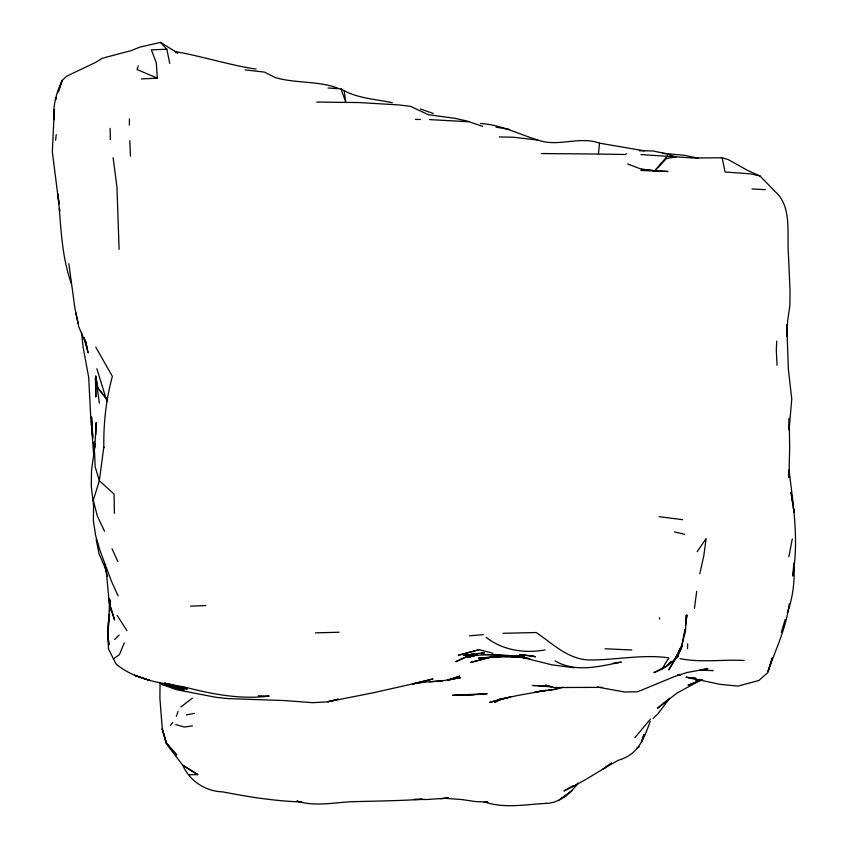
<?xml version="1.0" encoding="UTF-8"?>
<svg xmlns="http://www.w3.org/2000/svg" width="848" height="848" viewBox="0 0 848 848"><rect width="100%" height="100%" fill="white"/><g stroke="black" fill="none" stroke-linecap="round" stroke-linejoin="round"><path stroke-width="1.27" d="M788.502 255.322C786.573 234.557 792.573 206.742 775.083 191.521L760.041 175.981L747.417 170.321L728.284 159.604L722.146 157.802L692.88 157.961L640.95 154.59M94.128 453.595L94.234 441.967L93.927 454.284M160.06 682.375L159.89 698.307L162.318 729.269L166.78 744.29L182.214 764.599M94.775 447.797L96.184 422.527L95.813 434.833M129.341 125.069L129.468 118.879M104.558 531.261L97.35 516.114L93.269 500.225L99.354 480.774L103.806 446.938C103.52 423.12 106.021 399.387 112.371 376.395L95.803 347.15M687.505 648.688L687.654 643.823M108.12 638.65L108.194 623.852L109.403 614.344L107.76 636.254L108.915 644.84M776.736 341.087L776.302 349.874L777.044 365.287M107.76 636.254L109.816 599.653L109.657 611.27L109.275 598.656M793.834 563.252L792.753 576.015C798.964 540.642 793.336 505.143 789.011 469.972M541.406 153.541L598.434 154.06L599.483 143.164C579.597 135.754 557.973 147.382 538.162 140.121L513.305 137.217L499.345 136.931M678.421 653.331L677.722 657.115L678.697 653.84L668.69 669.899L681.071 649.208L684.961 629.396M685.608 622.909L686.382 615.129L685.619 629.894L681.071 649.208M94.128 454.189L94.51 450.352M55.629 140.249L56.244 134.641M684.453 634.58L684.993 629.672M685.544 624.764L687.028 614.917L685.82 620.937M789.212 603.829C786.446 627.467 775.814 649.112 767.991 671.436L772.327 657.921L767.906 672.496L758.865 680.499L737.961 686.085L720.206 684.368L685.979 677.139L694.024 678.4L688.587 677.499L690.972 677.732M694.427 608.398L696.706 591.289M95.167 443.96L91.531 470.492L91.287 486.455L93.598 505.874L93.375 520.661L95.623 535.565L100.032 550.585L111.258 580.732L118.042 595.868M792.276 538.989L788.852 556.723M699.812 573.725L703.819 555.663L706.13 538.544L697.151 551.73M55.82 99.725L56.477 97.393M57.781 92.729L62.158 80.496L66.504 76.309L94.806 62.805L102.576 58.173L131.535 50.498L139.464 47.244L160.452 42.4L177.709 53L175.388 52.163M787.241 613.199C793.092 597.225 794.905 580.233 793.951 563.284M781.347 632.322L785.131 619.602M138.256 65.847L137.079 69.536L157.315 78.143L156.308 62.879L151.357 49.82L166.855 49.248L169.759 63.452M58.597 91.308L62.158 80.496C56.413 92.559 52.64 106.021 53.996 119.483M176.342 716.295L178.112 711.334M124.306 642.784L119.462 654.571L113.346 659.013M572.972 785.725L563.92 790.951C583.032 782.322 600.108 770.037 618.521 760.19C638.353 754.529 643.727 739 650.225 721.383M675.633 657.857L682.163 644.512C678.941 658.79 667.005 667.97 653.903 672.602L666.401 666.168L671.012 661.355M675.686 657.857L681.622 646.844L678.591 650.988M661.822 669.231L668.828 657.847C642.402 654.094 616.146 660.073 589.667 659.977C568.192 659.564 552.843 643.802 536.307 632.534L503.012 633.297M634.834 737.718L650.416 719.115M170.448 725.485L172.695 722.443M578.103 783.266C570.238 793.272 559.691 802.971 546.197 803.406C525.484 804.349 504.009 808.897 483.943 801.763L487.685 802.07M667.418 156L654.836 170.745L641.427 169.208L627.594 163.971M114.597 639.53L119.218 635.014M653.077 718.447L657.857 713.942L669.581 698.296L657.476 708.25L677.266 692.901L700.724 680.202L688.057 685.205L702.632 679.757M576.439 784.718L574.658 786.308L578.06 783.308M611.493 762.818L602.96 769.295L606.935 766.136M180.857 707.02L192.379 698.105M626.428 153.7L625.294 154.495L598.434 154.06M559.235 799.781L566.74 795.403M636.965 748.042L639.233 746.802M494.67 702.621L502.567 698.551M473.788 653.437L455.736 661.737L473.937 653.278M502.504 698.476L489.72 702.42L510.634 696.982L497.712 699.791L518.732 695.265L546.324 690.389L534.971 692.01L556.182 689.17L563.083 687.272M479.258 649.663L458.365 655.239L479.258 649.663L492.9 653.236M477.244 655.006L467.068 657.582L476.512 655.175M700.522 679.534L695.848 680.711L700.798 679.725M337.875 699.303L327.72 701.784L312.923 702.695L284.515 700.565L227.995 698.604L216.007 697.332L175.589 689.509L161.756 684.262L160.028 682.513M468.001 654.327L463.315 655.462L484.537 652.642L482.152 652.557M338.384 699.208L327.72 701.784L373.141 692.816L411.842 684.071L424.837 682.025L417.799 682.651M186.295 714.906L194.425 713.391M417.937 682.661L442.857 680.743L460.676 677.658L447.712 680.001L452.546 679.184L450.161 679.047M192.475 725.888L184.302 727.033L175.716 724.531M613.136 663.21L621.308 662.097C599.462 666.358 575.675 673.026 554.995 660.836M547.999 690.272L556.182 689.17M545.084 649.907C524.965 653.649 502.429 650.363 486.148 637.293M473.396 655.08L468.276 655.663L489.688 654.645L524.658 656.394L481.346 654.285M429.756 681.834L442.857 680.743M469.58 635.788L483.222 634.643M440.525 798.71L448.751 798.021L427.381 799.494L414.153 799.484L421.594 799.219M422.76 799.24C398.496 800.883 374.148 801.053 349.811 801.784C332.14 802.939 314.184 806.522 296.8 801.095L301.835 801.975C275.282 801.127 248.909 797.003 222.854 791.894C205.354 791.322 189.719 781.093 182.659 765.087L197.785 774.627L189.496 774.733M512.574 655.949L478.42 658.101L499.779 656.606L491.522 656.967L470.608 662.458L491.522 656.967L517.799 656.394M474.043 694.692L487.165 693.728L452.578 695.275L474.043 694.692L465.594 694.915M141.383 78.949L157.315 78.143M190.577 606.182L205.81 605.525M339.083 632.248L315.414 632.862M677.753 674.987L680.393 674.902L677.955 674.891M602.409 687.357L554.433 687.548L545.359 685.195L551.974 686.88L532.661 685.481L535.077 685.544M316.739 102.046L359.276 102.566L398.581 104.898L410.485 106.339L428.42 114.713L455.302 118.381L468.891 121.497M517.375 656.596L504.708 656.553L517.852 656.617M744.131 660.486C722.803 659.288 701.084 662.85 680.011 658.652M258.354 695.784L269.208 696.113C240.196 699.706 211.629 694.109 183.645 686.785C160.081 683.106 134.864 679.842 115.932 663.889L108.427 648.72L107.887 633.891L108.173 636.519M506.68 655.917L494.755 655.801L516.326 656.087L529.852 658.705M639.318 150.743L652.568 150.912L666.115 153.668L675.898 157.007L666.655 158.364L654.836 170.745L668.012 171.497L640.908 170.448M415.414 119.42L420.332 119.483M508.005 655.928L516.326 656.087M695.477 678.474L690.654 678.379L695.795 678.591M537.484 685.619L545.932 685.841M429.597 119.589L469.135 121.783L482.682 126.426M605.069 648.773L631.845 650.003M487.717 802.123L475.622 801.572L462.16 799.59L445.221 798.307M751.985 188.977L765.288 189.645M328.07 87.991L340.991 88.86C356.266 98.453 375.081 98.962 392.285 102.714M245.167 69.896L264.491 72.112L275.261 77.592C295.613 83.475 317.502 80.687 337.684 88.065M573.948 667.715L552.09 664.874L519.071 656.702L526.682 657.847M693.357 677.965L695.742 678.209M658.991 516.665L682.587 519.676M662.595 153.318L684.474 155.301L698.042 158.226M641.427 169.208L654.72 170.83M526.735 657.953L505.737 656.055L521.361 657.062L519.071 656.702M545.359 803.3L546.197 803.406M480.434 123.564C500.521 124.423 518.298 134.048 537.134 139.772M711.885 670.408L713.104 670.609L699.812 670.09L707.953 668.68L686.859 672.538L674.096 676.715L637.675 691.777L624.467 691.979L597.448 687.06M644.257 150.806L599.483 143.164M495.995 127.136L509.5 129.447M256.128 69.112C228.653 64.967 202.11 56.233 174.836 51.495M760.041 175.981L750.734 173.851L725.072 171.996L722.146 157.802M674.457 531.95L684.728 534.304M170.141 685.004L173.798 685.873M176.236 686.445L187.207 689.053L173.67 686.456L164.48 683.181M168.466 684.071L182.108 687.59L168.519 683.891M420.332 108.936L433.211 113.484M164.968 682.905L166.738 683.88M183.55 765.829L197.785 774.627M160.452 42.4L166.855 49.248M117.13 615.372L126.924 630.647M112.031 548.741L117.819 561.514M103.806 446.938L104.166 447.765M659.32 617.715L659.839 619.125M340.991 88.86L345.708 102.057L344.246 90.863M106.912 401.327L96.852 368.668M71.264 283.359C61.014 254.739 61.035 223.851 57.94 193.916L58.947 203.732M84.111 337.536L85.807 343.27L78.843 327.031L75.822 312.88M84.185 337.981L88.128 352.885L85.637 341.659L87.058 348.083M104.346 563.994L107.283 576.28M78.164 323.353L74.931 308.396L68.836 263.696M96.142 539.317L98.983 553.564L106.191 570.439L109.318 603.363L114.586 619.983L109.858 604.953L109.424 598.656M97.955 388.267L95.707 375.865L99.354 403.139M792.922 504.761L791.025 492.455L794.057 512.15L793.304 507.221M113.113 157.696L116.96 187.196L119.102 249.323M91.976 424.827L91.52 416.983L92.877 438.363M58.872 203.637L52.364 151.866L54.314 109.699L54.378 119.674M59.424 208.608L59.689 211.088L59.445 208.64M81.514 332.448L83.125 347.33L88.669 377.201L90.969 421.7L92.644 436.582L92.347 431.356M108.597 640.463L109.021 644.406M92.008 431.812L93.672 455.217M94.531 452.037L95.177 466.866L99.354 480.774L114.109 494.077L114.385 513.305M129.797 140.641L130.465 156.096M788.523 256.17L790.029 290.546L789.901 305.333L787.654 320.756L786.679 336.338L786.785 324.72L788.364 369.198L791.756 398.952L789.085 429.968L789.255 418.371L789.647 447.988L788.937 477.551L788.852 472.516M110.145 128.387L110.304 139.676M643.855 734.887L641.501 742.159L643.855 734.845M571.775 790.908L561.408 798.487L571.775 790.908M459.521 676.185L448.295 680.043L459.521 676.185M432.798 678.994L412.753 683.923L432.798 678.994M532.915 656.002L519.506 654.444L535.448 656.787L532.915 656.002M106.509 398.814L97.774 387.854L106.509 398.814M183.931 689.933L161.756 684.262L183.931 689.933M149.873 680.372L134.514 675.326L149.873 680.372M176.702 754.837L171.9 750.173L165.975 742.392L162.191 728.676L166.78 744.29L165.975 742.392L176.702 754.837M95.75 381.25L95.432 378.091L95.845 397.034L95.75 381.25"/></g></svg>
